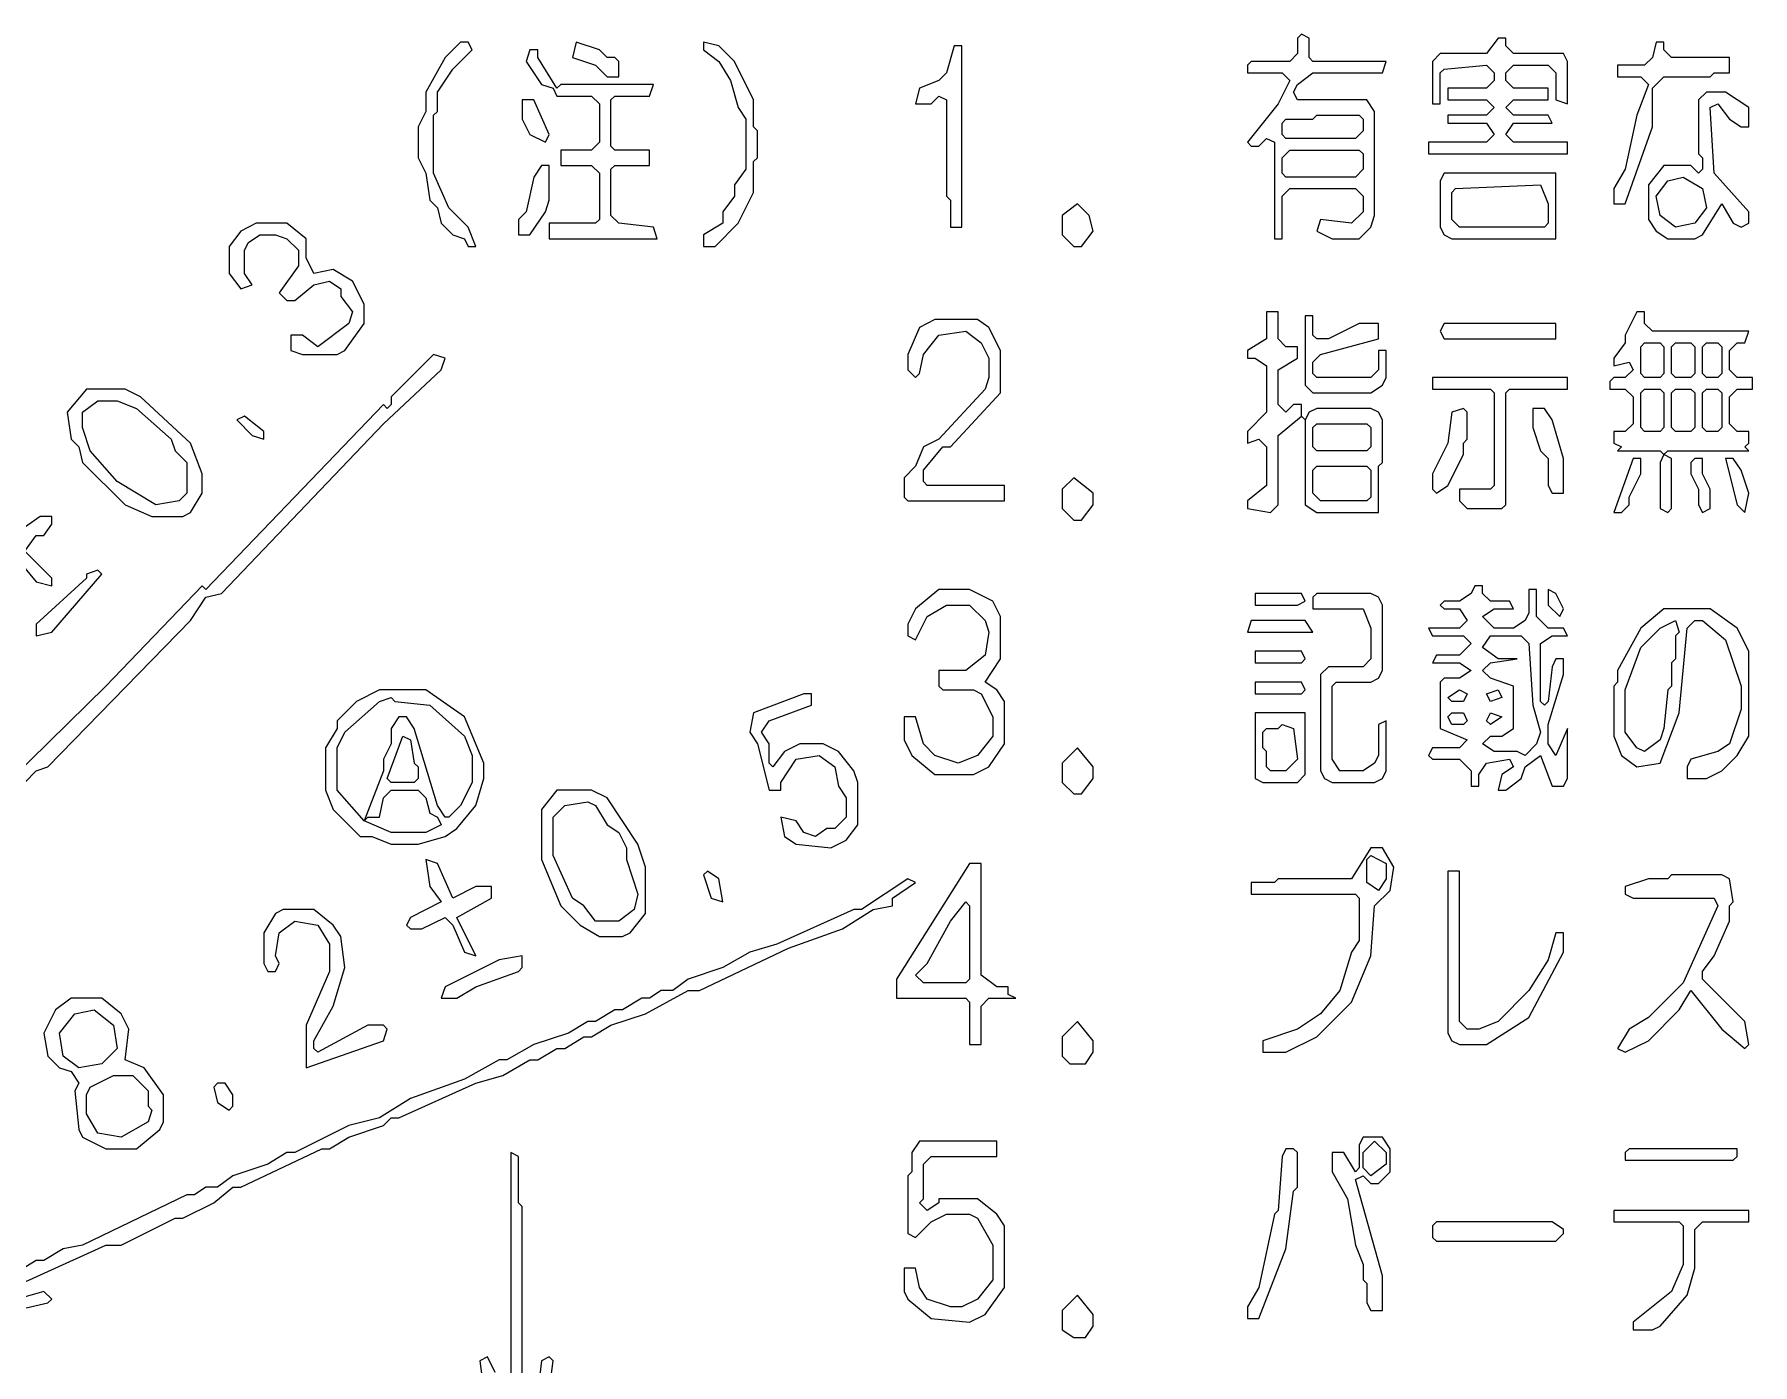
# Model space of a CAD drawing. Header units: millimetres. Extents: x 0 to 421, y 0 to 297.
# Drawn here: x 233.33 to 261.62, y 97.54 to 119.44 of the extents above; entities that cross this region are included whole.
import ezdxf

# ---------------------------------------------------------------- set-up
doc = ezdxf.new("R2010")
doc.units = ezdxf.units.MM
doc.layers.add('PDF_TRACE', color=7, linetype='Continuous')

msp = doc.modelspace()

# ---------------------------------------------------------------- linework, layer by layer
at = {"layer": 'PDF_TRACE'}
for points in [[(254.19, 119.444), (254.127, 119.38), (254.127, 119.126), (254, 118.999), (253.365, 118.999), (253.301, 118.936), (253.301, 118.809), (253.873, 118.809), (254, 118.682), (253.809, 118.301), (253.301, 117.666), (253.365, 117.602), (253.492, 117.602), (253.619, 117.729), (253.746, 117.666), (253.746, 116.078), (253.873, 116.078), (253.873, 116.777), (254, 116.904), (255.079, 116.904), (255.206, 116.777), (255.206, 116.523), (255.016, 116.332), (254.508, 116.396), (254.444, 116.205), (254.698, 116.078), (255.143, 116.078), (255.333, 116.269), (255.397, 116.459), (255.397, 118.174), (255.27, 118.364), (254.127, 118.364), (254.063, 118.491), (254.127, 118.618), (254.381, 118.809), (255.524, 118.809), (255.587, 118.999), (254.381, 118.999), (254.317, 119.063), (254.317, 119.38)], [(240.347, 119.317), (240.093, 119.063), (239.776, 118.491), (239.776, 118.174), (239.649, 117.92), (239.649, 117.412), (239.776, 117.158), (239.839, 116.713), (239.966, 116.586), (240.03, 116.332), (240.22, 116.142), (240.411, 116.078), (240.474, 115.951), (240.601, 115.951), (240.474, 116.269), (240.157, 116.586), (239.903, 117.158), (239.903, 118.11), (239.966, 118.174), (239.966, 118.491), (240.22, 118.872), (240.538, 119.19), (240.474, 119.317)], [(241.49, 119.19), (241.427, 118.999), (241.681, 118.618), (241.871, 118.555), (241.935, 118.428), (242.506, 118.428), (242.633, 118.301), (242.633, 117.666), (242.506, 117.539), (241.998, 117.539), (241.998, 117.285), (242.506, 117.285), (242.633, 117.158), (242.633, 116.396), (242.57, 116.332), (241.808, 116.332), (241.808, 116.078), (243.586, 116.078), (243.522, 116.269), (242.951, 116.332), (242.824, 116.459), (242.824, 117.221), (242.887, 117.285), (243.459, 117.285), (243.459, 117.539), (242.887, 117.539), (242.824, 117.602), (242.824, 118.364), (242.887, 118.428), (243.459, 118.428), (243.522, 118.618), (241.998, 118.618), (241.935, 118.555), (241.617, 119.063), (241.617, 119.19)], [(242.252, 119.317), (242.189, 119.063), (242.57, 118.936), (242.76, 118.745), (242.951, 118.745), (242.951, 118.999), (242.887, 119.063), (242.76, 119.063), (242.633, 119.19)], [(244.348, 119.317), (244.348, 119.19), (244.602, 118.999), (244.792, 118.682), (244.919, 118.237), (245.046, 118.047), (245.046, 117.221), (244.856, 116.967), (244.856, 116.777), (244.665, 116.523), (244.665, 116.332), (244.348, 116.142), (244.348, 115.951), (244.538, 115.951), (244.919, 116.332), (245.173, 116.84), (245.173, 117.348), (245.237, 117.412), (245.237, 117.856), (245.173, 117.92), (245.173, 118.364), (244.856, 118.999), (244.602, 119.253)], [(248.475, 119.253), (248.348, 118.809), (248.221, 118.682), (247.904, 118.555), (247.84, 118.301), (248.094, 118.301), (248.221, 118.428), (248.348, 118.364), (248.348, 116.777), (248.412, 116.713), (248.412, 116.269), (248.602, 116.269), (248.602, 119.253)], [(258.508, 119.126), (257.683, 119.126), (257.556, 119.253), (257.556, 119.38), (257.429, 119.38), (257.238, 119.126), (256.476, 119.126), (256.349, 118.999), (256.349, 118.301), (256.476, 118.301), (256.476, 118.809), (256.54, 118.872), (257.238, 118.936), (257.365, 118.809), (257.365, 118.682), (257.238, 118.555), (256.603, 118.555), (256.603, 118.364), (257.238, 118.364), (257.365, 118.237), (257.238, 118.11), (256.603, 118.11), (256.603, 117.983), (257.238, 117.983), (257.365, 117.793), (257.238, 117.666), (256.286, 117.666), (256.286, 117.475), (258.572, 117.475), (258.572, 117.666), (257.683, 117.666), (257.556, 117.793), (257.683, 117.983), (258.318, 117.983), (258.254, 118.11), (257.683, 118.11), (257.556, 118.237), (257.683, 118.364), (258.254, 118.364), (258.254, 118.555), (257.683, 118.555), (257.556, 118.682), (257.556, 118.809), (257.683, 118.936), (258.254, 118.936), (258.381, 118.809), (258.381, 118.364), (258.572, 118.301), (258.572, 118.999)], [(261.239, 119.063), (260.286, 119.063), (260.159, 119.19), (260.159, 119.317), (260.032, 119.317), (259.969, 119.063), (259.842, 118.936), (259.397, 118.936), (259.397, 118.745), (259.778, 118.745), (259.905, 118.618), (259.715, 118.11), (259.524, 117.221), (259.334, 116.904), (259.334, 116.65), (259.524, 116.65), (259.969, 117.92), (259.969, 118.555), (260.159, 118.745), (260.921, 118.745), (260.985, 118.809), (261.239, 118.809)], [(241.363, 118.364), (241.363, 118.047), (241.49, 117.793), (241.744, 117.666), (241.808, 117.793), (241.554, 118.364)], [(261.175, 118.491), (260.858, 118.491), (260.731, 118.364), (260.731, 117.475), (260.794, 117.412), (260.794, 117.221), (260.731, 117.158), (260.604, 117.285), (260.159, 117.285), (259.905, 116.967), (259.905, 116.396), (260.032, 116.205), (260.223, 116.078), (260.667, 116.078), (260.794, 116.142), (261.112, 116.65), (261.302, 116.332), (261.429, 116.269), (261.556, 116.332), (261.556, 116.523), (260.985, 117.158), (260.921, 118.237), (261.048, 118.301), (261.239, 118.047), (261.429, 117.92), (261.556, 117.92), (261.556, 118.237)], [(253.873, 117.983), (253.936, 118.047), (254.381, 118.047), (254.444, 118.11), (255.143, 118.11), (255.206, 118.047), (255.206, 117.856), (255.079, 117.729), (253.936, 117.729), (253.873, 117.793)], [(253.873, 117.412), (254, 117.539), (255.143, 117.539), (255.206, 117.475), (255.206, 117.221), (255.079, 117.094), (253.936, 117.094), (253.873, 117.158)], [(241.808, 117.285), (241.681, 117.285), (241.554, 117.094), (241.427, 116.523), (241.3, 116.396), (241.3, 116.142), (241.49, 116.142), (241.744, 116.523), (241.808, 116.713)], [(256.54, 117.158), (256.476, 117.031), (256.476, 116.269), (256.54, 116.142), (256.667, 116.078), (258.381, 116.078), (258.381, 117.158)], [(256.667, 116.84), (256.73, 116.904), (258.127, 116.967), (258.254, 116.65), (258.254, 116.332), (258.191, 116.269), (256.794, 116.269), (256.667, 116.396)], [(260.223, 117.031), (260.477, 117.094), (260.794, 116.904), (260.858, 116.586), (260.667, 116.332), (260.35, 116.269), (260.096, 116.459), (260.032, 116.777)], [(250.507, 116.65), (250.253, 116.459), (250.253, 116.142), (250.444, 115.951), (250.571, 115.951), (250.761, 116.205), (250.698, 116.459)], [(236.728, 116.205), (236.537, 115.951), (236.537, 115.507), (236.728, 115.253), (236.918, 115.316), (236.791, 115.507), (236.791, 115.888), (236.855, 116.015), (237.045, 116.142), (237.299, 116.142), (237.49, 116.078), (237.68, 115.888), (237.68, 115.634), (237.363, 115.189), (237.49, 115.062), (237.617, 115.062), (237.934, 115.316), (238.188, 115.38), (238.379, 115.253), (238.379, 115.126), (238.569, 114.872), (238.506, 114.681), (237.998, 114.3), (237.744, 114.491), (237.553, 114.491), (237.553, 114.237), (237.744, 114.173), (238.315, 114.173), (238.442, 114.237), (238.76, 114.681), (238.76, 114.999), (238.569, 115.38), (238.252, 115.57), (237.934, 115.507), (237.807, 115.761), (237.807, 116.078), (237.49, 116.332), (236.982, 116.332)], [(253.619, 114.872), (253.619, 114.427), (253.301, 114.237), (253.301, 114.11), (253.428, 114.11), (253.619, 113.983), (253.619, 113.221), (253.301, 112.903), (253.301, 112.713), (253.492, 112.776), (253.619, 112.649), (253.619, 112.014), (253.301, 111.76), (253.301, 111.633), (253.682, 111.57), (253.809, 111.697), (253.809, 112.84), (254.19, 113.157), (254.254, 113.094), (254.254, 111.697), (254.444, 111.57), (255.46, 111.57), (255.46, 112.332), (255.524, 112.395), (255.524, 113.094), (255.46, 113.221), (255.333, 113.284), (254.444, 113.284), (254.317, 113.221), (254.254, 113.094), (254.19, 113.157), (254.19, 113.348), (254.063, 113.348), (253.936, 113.221), (253.809, 113.348), (253.809, 113.919), (254.127, 114.11), (254.127, 114.3), (253.936, 114.3), (253.809, 114.427), (253.809, 114.872)], [(259.715, 114.872), (259.524, 114.491), (259.524, 114.364), (259.334, 114.11), (259.334, 113.983), (259.588, 114.046), (259.651, 113.919), (259.524, 113.792), (259.334, 113.792), (259.27, 113.729), (259.27, 113.602), (259.524, 113.602), (259.651, 113.475), (259.651, 113.03), (259.524, 112.903), (259.334, 112.903), (259.334, 112.713), (259.461, 112.649), (259.397, 112.586), (260.096, 112.586), (260.159, 112.522), (260.096, 112.395), (260.096, 111.633), (260.223, 111.57), (260.286, 111.633), (260.286, 112.459), (260.159, 112.522), (260.223, 112.586), (261.556, 112.586), (261.493, 112.649), (261.556, 112.713), (261.556, 112.903), (261.366, 112.903), (261.239, 113.03), (261.239, 113.475), (261.366, 113.602), (261.62, 113.602), (261.62, 113.792), (261.366, 113.792), (261.239, 113.919), (261.239, 114.237), (261.366, 114.364), (261.493, 114.364), (261.556, 114.554), (259.969, 114.554), (259.842, 114.681), (259.842, 114.872)], [(248.158, 114.745), (247.904, 114.618), (247.713, 114.173), (247.713, 113.919), (247.84, 113.792), (247.904, 113.856), (247.967, 114.173), (248.221, 114.491), (248.666, 114.554), (248.92, 114.364), (249.047, 114.11), (249.047, 113.792), (248.983, 113.602), (248.221, 112.776), (247.967, 112.649), (247.84, 112.332), (247.65, 112.141), (247.65, 111.824), (247.713, 111.76), (249.301, 111.76), (249.301, 112.014), (248.031, 112.014), (247.967, 112.078), (247.967, 112.268), (248.285, 112.649), (248.412, 112.649), (249.237, 113.538), (249.237, 114.237), (249.047, 114.618), (248.856, 114.745)], [(254.254, 114.808), (254.254, 113.665), (254.381, 113.538), (255.333, 113.538), (255.524, 113.665), (255.587, 113.792), (255.587, 114.237), (255.46, 114.237), (255.46, 113.919), (255.333, 113.792), (254.444, 113.792), (254.381, 113.856), (254.381, 114.046), (254.508, 114.173), (255.46, 114.427), (255.46, 114.681), (255.143, 114.681), (254.635, 114.427), (254.444, 114.427), (254.381, 114.491), (254.381, 114.808)], [(256.476, 114.554), (256.54, 114.427), (258.381, 114.427), (258.381, 114.681), (256.54, 114.681)], [(259.842, 114.364), (260.096, 114.364), (260.159, 114.3), (260.159, 113.856), (260.096, 113.792), (259.842, 113.792), (259.778, 113.856), (259.778, 114.3)], [(260.35, 114.364), (260.604, 114.364), (260.667, 114.3), (260.667, 113.856), (260.604, 113.792), (260.35, 113.792), (260.286, 113.856), (260.286, 114.3)], [(260.858, 114.364), (261.048, 114.364), (261.112, 114.3), (261.112, 113.856), (261.048, 113.792), (260.858, 113.792), (260.794, 113.856), (260.794, 114.3)], [(256.349, 113.792), (256.349, 113.602), (257.302, 113.602), (257.365, 113.538), (257.365, 112.014), (257.302, 111.951), (256.794, 111.951), (256.794, 111.76), (256.921, 111.633), (257.492, 111.633), (257.556, 111.697), (257.556, 113.538), (257.619, 113.602), (258.572, 113.602), (258.572, 113.792)], [(234.188, 113.602), (233.87, 113.221), (233.934, 112.776), (234.061, 112.649), (234.124, 112.395), (234.823, 111.697), (235.267, 111.506), (235.775, 111.506), (235.902, 111.57), (236.093, 111.887), (236.093, 112.205), (235.902, 112.713), (235.077, 113.475), (234.823, 113.602)], [(259.842, 113.602), (260.096, 113.602), (260.159, 113.538), (260.159, 112.967), (260.096, 112.903), (259.842, 112.903), (259.778, 112.967), (259.778, 113.538)], [(260.35, 113.602), (260.604, 113.602), (260.667, 113.538), (260.667, 112.967), (260.604, 112.903), (260.35, 112.903), (260.286, 112.967), (260.286, 113.538)], [(260.858, 113.602), (261.048, 113.602), (261.112, 113.538), (261.112, 112.967), (261.048, 112.903), (260.858, 112.903), (260.794, 112.967), (260.794, 113.538)], [(234.124, 113.221), (234.378, 113.411), (234.696, 113.411), (235.013, 113.284), (235.585, 112.776), (235.648, 112.586), (235.839, 112.395), (235.839, 111.887), (235.712, 111.76), (235.331, 111.697), (234.696, 112.078), (234.251, 112.586), (234.124, 112.967)], [(236.664, 113.094), (236.918, 112.84), (237.109, 112.776), (237.109, 112.903), (236.791, 113.157)], [(256.857, 113.284), (256.667, 113.221), (256.603, 112.713), (256.349, 112.205), (256.349, 111.951), (256.413, 111.887), (256.603, 112.014), (256.857, 112.522), (256.857, 112.713), (256.921, 112.776), (256.921, 113.221)], [(258, 113.284), (258, 112.967), (258.127, 112.586), (258.254, 112.459), (258.254, 112.014), (258.318, 111.887), (258.508, 111.887), (258.508, 112.459), (258.318, 113.094), (258.191, 113.284)], [(254.381, 112.967), (254.444, 113.03), (255.27, 113.03), (255.333, 112.967), (255.333, 112.649), (255.27, 112.586), (254.444, 112.586), (254.381, 112.649)], [(254.381, 112.268), (254.444, 112.332), (255.27, 112.332), (255.333, 112.268), (255.333, 111.824), (255.27, 111.76), (254.508, 111.76), (254.381, 111.887)], [(259.778, 112.459), (259.651, 112.459), (259.334, 111.57), (259.461, 111.57), (259.588, 111.697), (259.588, 111.824), (259.778, 112.205)], [(260.667, 112.459), (260.604, 112.395), (260.604, 112.205), (260.731, 111.951), (260.731, 111.697), (260.794, 111.57), (260.921, 111.633), (260.921, 111.951), (260.794, 112.205), (260.794, 112.459)], [(261.175, 112.459), (261.366, 111.697), (261.493, 111.57), (261.556, 111.887), (261.429, 112.268), (261.302, 112.459)], [(250.444, 112.141), (250.253, 111.951), (250.253, 111.633), (250.444, 111.443), (250.571, 111.443), (250.761, 111.697), (250.761, 111.887)], [(232.41, 111.633), (232.41, 111.443), (232.854, 110.998), (232.473, 110.617), (232.473, 110.427), (232.664, 110.427), (233.045, 110.808), (233.362, 110.427), (233.616, 110.363), (233.616, 110.49), (233.172, 110.935), (233.362, 111.189), (233.489, 111.189), (233.616, 111.379), (233.616, 111.506), (233.426, 111.506), (232.981, 111.189), (232.727, 111.443)], [(234.442, 110.554), (234.378, 110.617), (234.188, 110.554), (234.188, 110.49), (233.362, 109.728), (233.362, 109.538), (233.616, 109.601)], [(256.54, 110.109), (256.476, 110.046), (256.54, 109.982), (256.794, 109.982), (256.921, 109.792), (256.794, 109.665), (256.286, 109.665), (256.349, 109.538), (256.857, 109.538), (256.984, 109.411), (256.794, 109.22), (256.413, 109.22), (256.349, 109.093), (256.794, 109.093), (256.984, 108.966), (256.794, 108.839), (256.54, 108.839), (256.476, 108.776), (256.476, 108.014), (256.921, 107.823), (256.794, 107.696), (256.349, 107.696), (256.286, 107.569), (256.349, 107.506), (256.794, 107.506), (256.984, 107.315), (256.984, 107.061), (257.111, 107.061), (257.111, 107.252), (257.238, 107.442), (257.619, 107.506), (257.683, 107.379), (257.492, 107.252), (257.429, 106.998), (257.556, 106.998), (257.81, 107.188), (257.873, 107.379), (258.127, 107.569), (258.318, 107.061), (258.508, 107.061), (258.572, 107.188), (258.572, 108.014), (258.381, 107.569), (258.254, 107.76), (258.254, 108.077), (258.508, 108.903), (258.508, 109.157), (258.381, 109.157), (258.318, 109.03), (258.254, 108.458), (258.191, 108.395), (258.127, 108.458), (258.127, 109.411), (258.318, 109.538), (258.572, 109.538), (258.508, 109.665), (258.254, 109.665), (258.064, 109.855), (258.064, 110.3), (257.937, 110.3), (257.937, 109.919), (257.873, 109.792), (257.683, 109.665), (257.365, 109.665), (257.175, 109.855), (257.365, 109.982), (257.683, 109.982), (257.619, 110.109), (257.302, 110.109), (257.175, 110.236), (257.175, 110.363), (257.048, 110.363), (256.984, 110.236), (256.794, 110.109)], [(248.221, 110.3), (247.84, 109.982), (247.713, 109.728), (247.713, 109.538), (247.84, 109.474), (248.031, 109.855), (248.348, 110.046), (248.729, 110.046), (248.983, 109.792), (249.047, 109.601), (248.983, 109.22), (248.666, 108.966), (248.221, 108.966), (248.221, 108.712), (248.285, 108.649), (248.793, 108.649), (248.92, 108.585), (249.11, 108.204), (249.11, 107.887), (248.856, 107.569), (248.539, 107.442), (248.158, 107.569), (247.967, 107.76), (247.84, 108.204), (247.65, 108.204), (247.65, 107.823), (247.777, 107.569), (248.158, 107.252), (248.793, 107.252), (249.047, 107.379), (249.301, 107.76), (249.301, 108.458), (249.174, 108.649), (248.983, 108.776), (249.237, 109.157), (249.237, 109.855), (249.11, 110.109), (248.729, 110.3)], [(253.428, 110.236), (253.428, 110.046), (254.127, 110.046), (254.254, 110.109), (254.19, 110.236)], [(254.444, 110.236), (254.381, 110.173), (254.381, 109.982), (255.206, 109.982), (255.333, 109.665), (255.333, 109.157), (255.206, 109.03), (254.635, 109.03), (254.508, 108.903), (254.508, 107.315), (254.571, 107.188), (254.698, 107.125), (255.397, 107.125), (255.524, 107.188), (255.587, 107.315), (255.587, 108.141), (255.46, 108.077), (255.46, 107.569), (255.397, 107.442), (255.206, 107.315), (254.825, 107.315), (254.698, 107.506), (254.698, 108.712), (254.762, 108.776), (255.333, 108.776), (255.46, 108.839), (255.524, 108.966), (255.524, 110.046), (255.46, 110.173), (255.333, 110.236)], [(258.254, 110.3), (258.254, 110.046), (258.445, 109.855), (258.508, 109.982), (258.381, 110.236)], [(253.301, 109.601), (254.381, 109.601), (254.254, 109.792), (253.365, 109.792)], [(260.159, 109.982), (259.778, 109.665), (259.397, 108.966), (259.397, 108.776), (259.334, 108.712), (259.334, 107.887), (259.461, 107.569), (259.715, 107.379), (260.096, 107.442), (260.413, 108.268), (260.54, 109.665), (260.667, 109.792), (260.794, 109.792), (261.175, 109.474), (261.429, 108.712), (261.429, 108.331), (261.239, 107.76), (261.048, 107.633), (260.604, 107.506), (260.54, 107.379), (260.54, 107.188), (260.858, 107.188), (261.112, 107.315), (261.366, 107.569), (261.556, 107.887), (261.556, 109.284), (261.366, 109.665), (260.921, 109.982)], [(260.35, 109.792), (260.413, 109.601), (260.35, 109.538), (260.35, 109.157), (260.286, 109.093), (260.286, 108.712), (260.223, 108.649), (260.159, 108.014), (260.096, 107.823), (259.842, 107.633), (259.715, 107.696), (259.524, 107.95), (259.524, 108.649), (259.778, 109.347), (260.096, 109.665)], [(257.302, 109.538), (257.81, 109.538), (257.937, 109.411), (258, 108.395), (258.127, 107.95), (258.064, 107.76), (257.873, 107.569), (257.746, 107.633), (257.365, 107.633), (257.175, 107.76), (257.302, 107.887), (257.492, 107.887), (257.683, 108.014), (257.683, 108.712), (257.302, 108.839), (257.175, 108.966), (257.302, 109.093), (257.746, 109.157), (257.429, 109.157), (257.175, 109.347)], [(253.428, 109.284), (253.428, 109.093), (254.19, 109.093), (254.254, 109.157), (254.19, 109.284)], [(238.633, 108.458), (238.315, 108.141), (238.315, 108.014), (238.125, 107.696), (238.125, 106.998), (238.252, 106.68), (238.696, 106.236), (238.887, 106.236), (239.204, 106.109), (239.649, 106.109), (240.093, 106.236), (240.284, 106.363), (240.601, 106.744), (240.728, 107.188), (240.728, 107.442), (240.411, 108.204), (239.776, 108.649), (239.014, 108.649)], [(253.428, 108.776), (253.428, 108.585), (254.19, 108.585), (254.254, 108.649), (254.19, 108.776)], [(256.603, 108.522), (256.794, 108.649), (256.921, 108.585), (256.857, 108.458), (256.667, 108.458)], [(257.238, 108.585), (257.429, 108.649), (257.492, 108.522), (257.302, 108.458)], [(239.014, 108.458), (239.204, 108.522), (239.268, 108.458), (239.839, 108.395), (240.411, 107.887), (240.538, 107.569), (240.538, 107.125), (240.347, 106.744), (240.157, 106.553), (240.093, 106.553), (239.966, 106.744), (239.585, 108.014), (239.458, 108.204), (239.331, 108.204), (239.204, 108.014), (239.204, 107.76), (239.077, 107.506), (239.077, 107.315), (238.76, 106.49), (238.315, 106.998), (238.315, 107.696), (238.442, 107.95)], [(245.999, 108.585), (245.173, 108.268), (245.11, 107.95), (245.237, 107.76), (245.427, 106.998), (245.618, 106.998), (245.618, 107.125), (245.872, 107.506), (246.253, 107.569), (246.507, 107.379), (246.57, 107.061), (246.697, 106.871), (246.697, 106.553), (246.507, 106.363), (246.38, 106.363), (246.189, 106.236), (245.999, 106.299), (245.872, 106.49), (245.618, 106.553), (245.681, 106.236), (245.872, 106.109), (246.443, 106.045), (246.697, 106.172), (246.888, 106.426), (246.888, 107.125), (246.824, 107.315), (246.57, 107.633), (246.316, 107.76), (245.935, 107.76), (245.681, 107.633), (245.491, 107.379), (245.427, 107.442), (245.427, 107.76), (245.3, 107.95), (245.427, 108.141), (246.126, 108.395), (246.126, 108.585)], [(253.428, 108.268), (253.428, 107.188), (253.555, 107.125), (254.127, 107.125), (254.254, 107.252), (254.254, 108.268)], [(253.619, 108.014), (253.809, 108.014), (253.873, 108.077), (254.063, 108.014), (254.127, 107.506), (253.936, 107.315), (253.682, 107.315), (253.619, 107.379), (253.619, 107.633), (253.555, 107.696), (253.555, 107.95)], [(256.603, 108.204), (256.667, 108.268), (256.857, 108.268), (256.921, 108.141), (256.857, 108.077), (256.667, 108.077)], [(257.238, 108.141), (257.302, 108.268), (257.492, 108.204), (257.302, 108.077)], [(239.395, 107.887), (239.522, 107.823), (239.585, 107.442), (239.649, 107.379), (239.649, 107.188), (239.585, 107.125), (239.204, 107.125), (239.141, 107.188)], [(250.507, 107.696), (250.253, 107.442), (250.253, 107.125), (250.444, 106.934), (250.571, 106.934), (250.761, 107.188), (250.761, 107.379)], [(238.76, 106.49), (238.823, 106.553), (239.014, 106.553), (239.077, 106.871), (239.204, 106.998), (239.649, 106.998), (239.776, 106.871), (239.839, 106.617), (239.966, 106.553), (240.03, 106.426), (239.776, 106.299), (239.204, 106.299)], [(241.935, 106.998), (241.681, 106.68), (241.681, 105.855), (241.998, 105.093), (242.316, 104.775), (242.633, 104.585), (243.014, 104.585), (243.141, 104.648), (243.395, 104.966), (243.395, 105.728), (243.268, 106.109), (242.76, 106.871), (242.506, 106.998)], [(242.062, 106.744), (242.443, 106.807), (242.57, 106.744), (242.76, 106.426), (242.951, 106.299), (243.078, 106.045), (243.078, 105.855), (243.268, 105.283), (243.205, 105.029), (242.951, 104.839), (242.57, 104.839), (242.379, 105.093), (242.189, 105.22), (241.871, 105.918), (241.871, 106.553)], [(239.776, 105.855), (239.839, 105.41), (240.03, 105.156), (239.522, 104.902), (239.458, 104.775), (239.522, 104.712), (239.712, 104.712), (240.093, 104.902), (240.22, 104.775), (240.411, 104.331), (240.601, 104.267), (240.284, 104.902), (240.855, 105.22), (240.855, 105.41), (240.601, 105.41), (240.22, 105.22), (239.966, 105.791)], [(255.524, 106.045), (255.333, 106.045), (255.016, 105.537), (253.809, 105.537), (253.746, 105.474), (253.365, 105.474), (253.365, 105.283), (255.079, 105.283), (255.143, 105.22), (255.143, 104.521), (255.016, 104.331), (254.825, 103.696), (254.508, 103.315), (254.127, 103.061), (253.555, 102.87), (253.555, 102.68), (253.936, 102.68), (254.444, 102.934), (255.016, 103.505), (255.333, 104.267), (255.397, 105.093), (255.651, 105.347), (255.714, 105.728)], [(255.333, 105.918), (255.587, 105.791), (255.587, 105.537), (255.46, 105.347), (255.27, 105.474), (255.27, 105.855)], [(244.411, 105.664), (244.348, 105.601), (244.475, 105.22), (244.665, 105.156), (244.602, 105.537)], [(248.729, 105.791), (247.523, 103.886), (247.523, 103.569), (248.666, 103.569), (248.729, 103.505), (248.729, 102.807), (248.92, 102.807), (248.92, 103.442), (249.047, 103.569), (249.491, 103.569), (249.364, 103.632), (249.364, 103.759), (249.174, 103.759), (248.92, 103.95), (248.92, 105.791)], [(256.603, 105.664), (256.603, 102.997), (256.667, 102.87), (256.794, 102.807), (257.238, 102.807), (257.937, 103.251), (258.508, 104.331), (258.508, 104.648), (258.381, 104.648), (258.254, 104.204), (257.937, 103.696), (257.429, 103.188), (257.111, 103.061), (256.921, 103.061), (256.794, 103.188), (256.794, 105.664)], [(259.524, 105.41), (259.524, 105.283), (259.651, 105.22), (260.985, 105.22), (261.048, 105.093), (260.477, 103.823), (259.905, 103.251), (259.588, 103.061), (259.397, 102.743), (259.524, 102.68), (259.905, 102.87), (260.413, 103.378), (260.604, 103.696), (261.112, 103.061), (261.493, 102.743), (261.556, 102.807), (261.493, 103.188), (260.794, 103.886), (260.794, 104.013), (260.985, 104.267), (261.239, 104.839), (261.239, 105.093), (261.302, 105.156), (261.239, 105.537), (261.112, 105.601), (260.286, 105.601), (260.223, 105.537), (259.905, 105.537)], [(237.299, 104.966), (237.109, 104.648), (237.109, 104.14), (237.172, 104.013), (237.299, 104.013), (237.363, 104.14), (237.299, 104.267), (237.363, 104.648), (237.617, 104.839), (237.998, 104.775), (238.188, 104.458), (238.188, 104.013), (237.807, 103.124), (237.807, 102.426), (239.077, 102.87), (239.141, 103.061), (239.077, 103.124), (238.823, 103.124), (237.998, 102.68), (237.934, 102.743), (237.934, 102.87), (238.252, 103.442), (238.442, 104.077), (238.379, 104.585), (238.252, 104.775), (237.934, 105.029), (237.426, 105.029)], [(248.666, 105.156), (248.729, 105.093), (248.729, 103.886), (248.666, 103.823), (247.967, 103.823), (247.84, 103.95), (248.031, 104.14), (248.412, 104.839)], [(241.363, 104.267), (240.982, 104.204), (240.093, 103.759), (240.03, 103.569), (240.284, 103.569), (240.601, 103.759), (241.3, 104.013), (241.363, 104.077)], [(233.934, 103.569), (233.68, 103.378), (233.489, 102.997), (233.553, 102.616), (233.743, 102.426), (233.934, 102.362), (234.061, 102.172), (233.997, 102.045), (234.061, 101.41), (234.124, 101.283), (234.505, 101.092), (235.013, 101.092), (235.394, 101.41), (235.458, 101.537), (235.458, 101.981), (235.14, 102.426), (234.823, 102.553), (234.886, 103.061), (234.759, 103.315), (234.442, 103.569)], [(234.315, 103.378), (234.632, 103.124), (234.696, 102.743), (234.442, 102.489), (234.061, 102.426), (233.807, 102.616), (233.743, 102.997), (233.997, 103.315)], [(250.507, 103.188), (250.253, 102.934), (250.253, 102.616), (250.38, 102.489), (250.634, 102.489), (250.761, 102.68), (250.761, 102.87)], [(234.95, 102.299), (235.204, 102.045), (235.204, 101.791), (235.267, 101.727), (235.204, 101.537), (234.759, 101.283), (234.378, 101.346), (234.188, 101.664), (234.188, 101.981), (234.251, 102.108), (234.632, 102.299)], [(236.347, 102.172), (236.283, 102.108), (236.347, 101.854), (236.537, 101.727), (236.601, 101.791), (236.601, 101.981), (236.474, 102.172)], [(255.206, 101.283), (255.143, 101.156), (255.143, 100.775), (255.079, 100.711), (254.889, 101.029), (254.698, 101.029), (254.698, 100.711), (254.952, 100.267), (255.079, 99.505), (255.206, 99.187), (255.206, 98.933), (255.27, 98.87), (255.27, 98.552), (255.333, 98.425), (255.524, 98.425), (255.524, 98.997), (255.079, 100.584), (255.206, 100.648), (255.333, 100.521), (255.46, 100.521), (255.651, 100.711), (255.651, 101.092), (255.524, 101.283)], [(247.904, 101.219), (247.777, 101.029), (247.777, 100.711), (247.713, 100.648), (247.713, 99.695), (247.84, 99.632), (248.094, 99.886), (248.348, 100.013), (248.729, 100.013), (248.856, 99.949), (249.11, 99.505), (249.11, 98.933), (248.856, 98.616), (248.602, 98.489), (248.412, 98.489), (248.031, 98.616), (247.904, 98.806), (247.84, 99.124), (247.65, 99.124), (247.65, 98.743), (247.713, 98.616), (248.094, 98.298), (248.729, 98.235), (248.983, 98.362), (249.301, 98.806), (249.301, 99.822), (249.174, 100.013), (248.856, 100.267), (248.221, 100.267), (248.221, 100.203), (248.031, 100.076), (247.904, 100.203), (247.967, 100.267), (247.967, 100.838), (248.094, 100.965), (249.174, 100.965), (249.174, 101.219)], [(254.063, 101.092), (253.936, 101.092), (253.873, 100.965), (253.809, 100.076), (253.746, 100.013), (253.492, 98.806), (253.301, 98.489), (253.301, 98.298), (253.492, 98.298), (253.936, 99.441), (254.063, 100.394), (254.127, 100.457), (254.127, 101.029)], [(255.397, 101.219), (255.587, 101.029), (255.587, 100.838), (255.333, 100.648), (255.206, 100.775), (255.206, 101.029)], [(259.524, 101.029), (259.524, 100.902), (261.302, 100.902), (261.366, 100.965), (261.366, 101.092), (259.588, 101.092)], [(256.349, 99.822), (256.349, 99.632), (256.413, 99.568), (258.381, 99.568), (258.508, 99.695), (258.508, 99.759), (258.318, 99.886), (256.413, 99.886)], [(259.651, 98.108), (259.969, 98.108), (260.096, 98.171), (260.54, 98.679), (260.667, 99.124), (260.667, 99.759), (260.794, 99.886), (261.556, 99.886), (261.556, 100.076), (259.334, 100.076), (259.334, 99.886), (260.413, 99.886), (260.477, 99.822), (260.477, 99.187), (260.286, 98.743), (259.651, 98.235)], [(250.507, 98.679), (250.253, 98.425), (250.253, 98.108), (250.444, 97.981), (250.634, 97.981), (250.761, 98.171), (250.761, 98.362)]]:
    msp.add_lwpolyline(points, close=True, dxfattribs=at)
for points in [[(231.14, 105.029), (233.362, 107.315), (233.553, 107.379), (235.902, 109.792), (236.156, 110.173), (236.41, 110.236), (239.077, 113.03), (240.03, 113.919), (240.093, 114.11), (239.903, 114.173), (239.204, 113.475), (239.204, 113.348), (239.141, 113.284), (239.077, 113.348), (236.156, 110.3), (236.093, 110.363), (234.505, 108.712), (230.759, 105.029)], [(232.41, 98.552), (234.505, 99.505), (234.759, 99.505), (235.648, 99.949), (235.775, 99.949), (236.283, 100.203), (236.601, 100.457), (236.728, 100.457), (238.061, 101.092), (238.188, 101.092), (238.506, 101.283), (239.077, 101.473), (239.204, 101.6), (239.331, 101.6), (240.601, 102.172), (241.046, 102.299), (241.49, 102.553), (241.617, 102.553), (241.935, 102.743), (242.062, 102.743), (242.379, 102.934), (242.506, 102.934), (242.824, 103.124), (243.395, 103.315), (244.094, 103.696), (244.284, 103.696), (245.745, 104.394), (246.634, 104.712), (247.142, 105.029), (247.459, 105.093), (247.459, 105.22), (247.84, 105.474), (247.713, 105.537), (246.951, 105.029), (246.824, 105.029), (245.554, 104.458), (245.11, 104.331), (244.665, 104.077), (244.094, 103.886), (243.84, 103.696), (243.649, 103.696), (243.459, 103.569), (243.332, 103.569), (243.014, 103.378), (242.887, 103.378), (242.57, 103.188), (242.443, 103.188), (242.125, 102.997), (241.554, 102.807), (241.109, 102.553), (240.982, 102.553), (240.411, 102.235), (239.522, 101.918), (239.014, 101.6), (238.506, 101.473), (237.617, 101.029), (237.49, 101.029), (237.172, 100.838), (236.601, 100.648), (236.347, 100.457), (236.156, 100.457), (235.966, 100.33), (235.839, 100.33), (234.124, 99.505), (233.807, 99.441), (233.489, 99.251), (233.362, 99.251), (233.045, 99.06)], [(241.363, 96.33), (241.363, 100.14), (241.3, 100.203), (241.3, 100.965), (241.173, 101.029), (241.173, 96.33)], [(231.076, 97.981), (233.553, 98.552), (233.616, 98.616), (233.489, 98.743), (232.6, 98.489)], [(240.919, 97.409), (240.792, 97.663), (240.665, 97.6), (240.728, 97.092)], [(241.808, 97.092), (241.871, 97.6), (241.808, 97.663), (241.681, 97.6), (241.617, 97.092)]]:
    msp.add_lwpolyline(points, dxfattribs=at)

doc.saveas('drawing.dxf')
